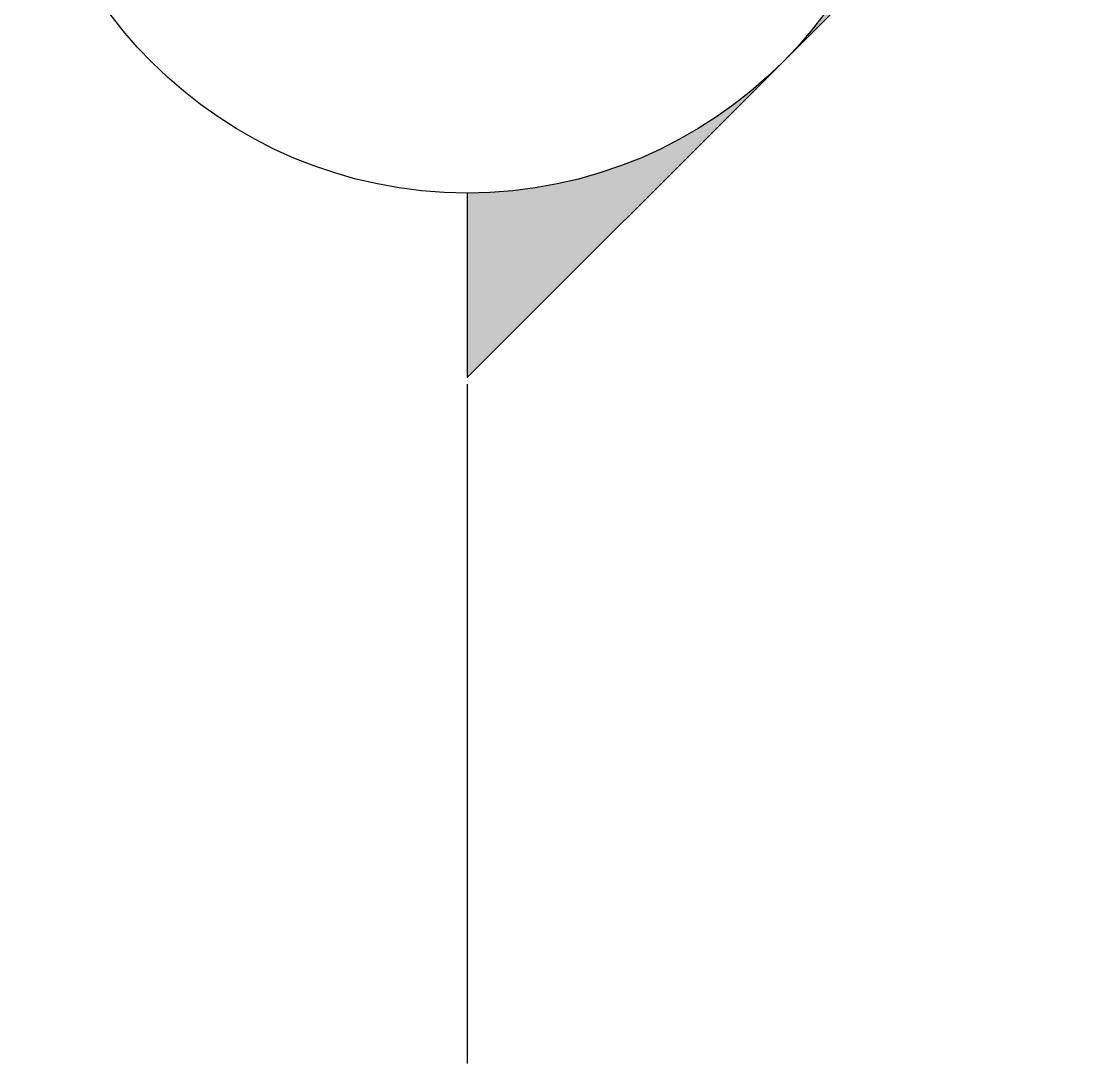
# Model space of a CAD drawing. Header units: inches. Extents: x -16404 to 14624, y -1591 to 16152.
# Drawn here: x -8974.71 to -8968.37, y 7905.37 to 7911.51 of the extents above; entities that cross this region are included whole.
import ezdxf
from ezdxf.enums import TextEntityAlignment as Align

# ---------------------------------------------------------------- set-up
doc = ezdxf.new("R2010")
doc.units = ezdxf.units.IN
doc.header["$LTSCALE"] = 24
doc.header["$MEASUREMENT"] = 0
doc.linetypes.add('PHANTOM2', pattern=[1.25, 0.625, -0.125, 0.125, -0.125, 0.125, -0.125])
doc.layers.add('S-DETL-SYMB', color=4, linetype='CONTINUOUS')
doc.layers.add('S-DETL-SYMB @ 1', color=4, linetype='CONTINUOUS')
doc.styles.add('Arial', font='arial.ttf', dxfattribs={"width": 0.85})

# ---------------------------------------------------------------- blocks, each defined once
blk = doc.blocks.new('*U853')
at = {"layer": 'S-DETL-SYMB'}
h = blk.add_hatch(color=4, dxfattribs=at)
edge = h.paths.add_edge_path()
edge.add_line((0, -0.21866), (0, -0.30924))
edge.add_line((0, -0.30924), (0.30924, 0))
edge.add_line((0.30924, 0), (0, 0.30924))
edge.add_line((0, 0.30924), (0, 0.21866))
edge.add_arc((0, 0), 0.21866, -90, 90, ccw=False)
at = {"layer": 'S-DETL-SYMB', "color": 2, "linetype": 'PHANTOM2'}
blk.add_line((0, -0.3125), (0, -0.64583), dxfattribs=at)
at = {"layer": 'S-DETL-SYMB'}
blk.add_lwpolyline([(0, -0.21866), (0, -0.30924), (0.30924, 0), (0, 0.30924), (0, 0.21866, -1)], format="xyb", close=True, dxfattribs=at)
blk.add_circle((0, 0), 0.21866, dxfattribs=at)
at = {"layer": 'S-DETL-SYMB', "style": 'Arial', "width": 0.85, "flags": 8}
blk.add_attdef('VIEWNUMBER', text='', height=0.09375, dxfattribs=at).set_placement((0, 0.01084), align=Align.BOTTOM_CENTER)
blk.add_attdef('SHEETNUMBER', text='', height=0.09375, dxfattribs=at).set_placement((0, -0.03246), align=Align.TOP_CENTER)

msp = doc.modelspace()

# ---------------------------------------------------------------- block references
at = {"layer": 'S-DETL-SYMB @ 1', "xscale": 12, "yscale": 12, "zscale": 12}
msp.add_blockref('*U853', (-8972.08178, 7913.125), dxfattribs=at)

doc.saveas('drawing.dxf')
